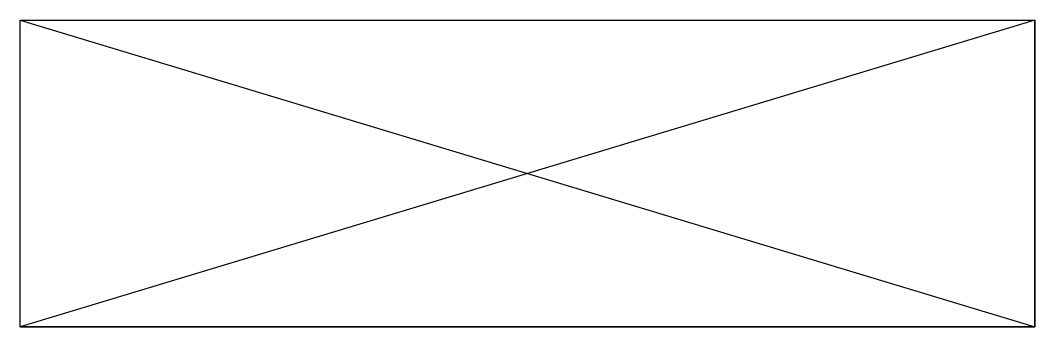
# Model space of a CAD drawing. Extents: x 0 to 21, y 0 to 6.3.
import ezdxf

# ---------------------------------------------------------------- set-up
doc = ezdxf.new("R2010")
doc.units = 0
doc.layers.get('0').update_dxf_attribs({"linetype": 'CONTINUOUS'})

msp = doc.modelspace()

# ---------------------------------------------------------------- linework, layer by layer
at = {"linetype": 'CONTINUOUS'}
for p, q in [((0, 6.35), (21, 6.35)), ((0, 0), (0, 6.35)), ((0, 6.35), (21, 6.35)), ((0, 0), (0, 6.35)), ((0, 6.35), (21, 0)), ((21, 6.35), (0, 0)), ((21, 0), (21, 6.35)), ((21, 6.35), (21, 0)), ((0, 0), (21, 0)), ((21, 0), (0, 0))]:
    msp.add_line(p, q, dxfattribs=at)

doc.saveas('drawing.dxf')
